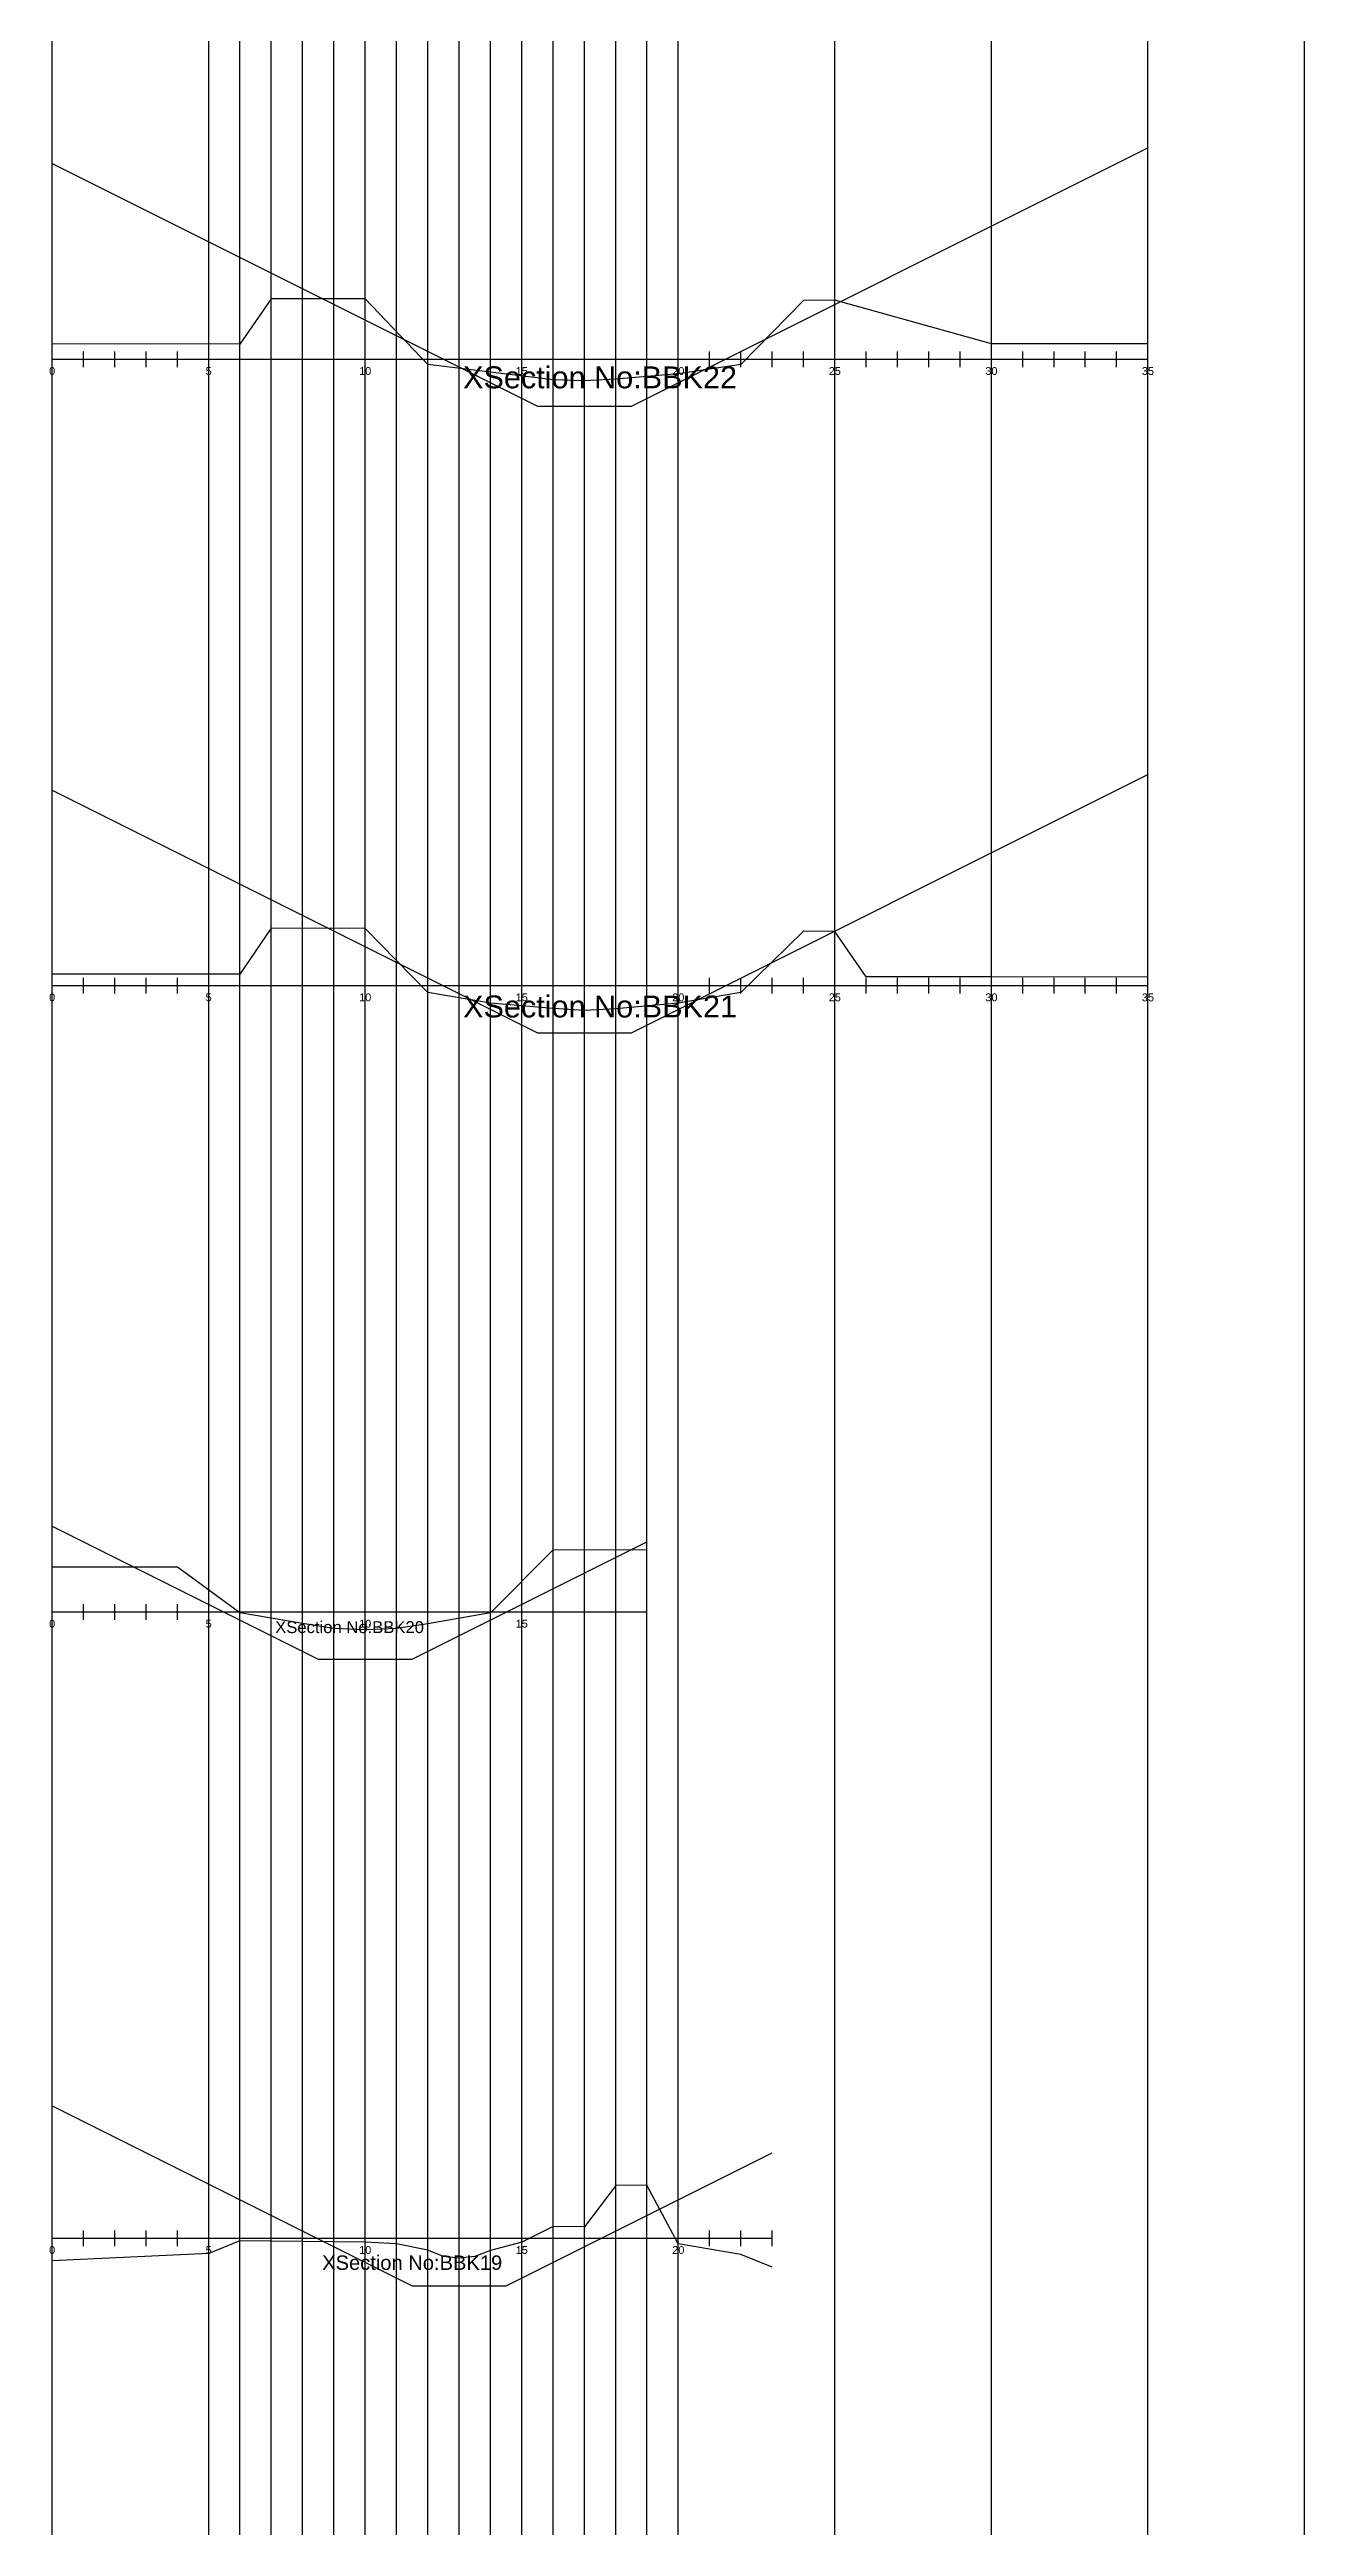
# Model space of a CAD drawing. Header units: inches. Extents: x 1000 to 1040, y -2 to 626.
# Drawn here: x 999.9 to 1040, y 390.8 to 469.9 of the extents above; entities that cross this region are included whole.
import ezdxf

# ---------------------------------------------------------------- set-up
doc = ezdxf.new("R2010")
doc.units = ezdxf.units.IN
doc.header["$MEASUREMENT"] = 0
doc.styles.get("Standard").update_dxf_attribs({"font": 'arial.ttf'})

msp = doc.modelspace()

# ---------------------------------------------------------------- linework, layer by layer
for p, q in [((1000, -1.772), (1000, 625.437)), ((1005, -1.772), (1005, 625.437)), ((1006, -1.772), (1006, 625.437)), ((1007, -1.772), (1007, 625.437)), ((1008, -1.772), (1008, 625.437)), ((1009, -1.772), (1009, 625.437)), ((1010, -1.772), (1010, 625.437)), ((1011, -1.772), (1011, 625.437)), ((1012, -1.772), (1012, 625.437)), ((1013, -1.772), (1013, 625.437)), ((1014, -1.772), (1014, 625.437)), ((1015, -1.772), (1015, 625.437)), ((1016, -1.772), (1016, 625.437)), ((1017, -1.772), (1017, 625.437)), ((1018, -1.772), (1018, 625.437)), ((1019, -1.772), (1019, 625.437)), ((1020, -1.772), (1020, 625.437)), ((1025, -1.772), (1025, 625.437)), ((1030, -1.772), (1030, 625.437)), ((1035, -1.772), (1035, 625.437)), ((1040, -1.772), (1040, 625.437))]:
    msp.add_line(p, q)
for points in [[(1000, 466.25), (1015.5, 458.5), (1017, 458.5), (1018.5, 458.5), (1035, 466.75)], [(1035, 460.489), (1030, 460.494), (1025, 461.884), (1024, 461.88), (1022, 459.833), (1020, 459.534), (1018, 459.363), (1017, 459.314), (1016, 459.345), (1014, 459.583), (1012, 459.834), (1010, 461.926), (1007, 461.934), (1006, 460.483), (1000, 460.489)], [(1000, 459.75), (1000, 460.25)], [(1000, 459.75), (1000, 460.25)], [(1000, 460), (1035, 460)], [(1000, 460), (1035, 460)], [(1001, 459.75), (1001, 460.25)], [(1001, 459.75), (1001, 460.25)], [(1002, 459.75), (1002, 460.25)], [(1002, 459.75), (1002, 460.25)], [(1003, 459.75), (1003, 460.25)], [(1003, 459.75), (1003, 460.25)], [(1004, 459.75), (1004, 460.25)], [(1004, 459.75), (1004, 460.25)], [(1005, 459.75), (1005, 460.25)], [(1005, 459.75), (1005, 460.25)], [(1006, 459.75), (1006, 460.25)], [(1006, 459.75), (1006, 460.25)], [(1007, 459.75), (1007, 460.25)], [(1007, 459.75), (1007, 460.25)], [(1008, 459.75), (1008, 460.25)], [(1008, 459.75), (1008, 460.25)], [(1009, 459.75), (1009, 460.25)], [(1009, 459.75), (1009, 460.25)], [(1010, 459.75), (1010, 460.25)], [(1010, 459.75), (1010, 460.25)], [(1011, 459.75), (1011, 460.25)], [(1011, 459.75), (1011, 460.25)], [(1012, 459.75), (1012, 460.25)], [(1012, 459.75), (1012, 460.25)], [(1013, 459.75), (1013, 460.25)], [(1013, 459.75), (1013, 460.25)], [(1014, 459.75), (1014, 460.25)], [(1014, 459.75), (1014, 460.25)], [(1015, 459.75), (1015, 460.25)], [(1015, 459.75), (1015, 460.25)], [(1016, 459.75), (1016, 460.25)], [(1016, 459.75), (1016, 460.25)], [(1017, 459.75), (1017, 460.25)], [(1017, 459.75), (1017, 460.25)], [(1018, 459.75), (1018, 460.25)], [(1018, 459.75), (1018, 460.25)], [(1019, 459.75), (1019, 460.25)], [(1019, 459.75), (1019, 460.25)], [(1020, 459.75), (1020, 460.25)], [(1020, 459.75), (1020, 460.25)], [(1021, 459.75), (1021, 460.25)], [(1021, 459.75), (1021, 460.25)], [(1022, 459.75), (1022, 460.25)], [(1022, 459.75), (1022, 460.25)], [(1023, 459.75), (1023, 460.25)], [(1023, 459.75), (1023, 460.25)], [(1024, 459.75), (1024, 460.25)], [(1024, 459.75), (1024, 460.25)], [(1025, 459.75), (1025, 460.25)], [(1025, 459.75), (1025, 460.25)], [(1026, 459.75), (1026, 460.25)], [(1026, 459.75), (1026, 460.25)], [(1027, 459.75), (1027, 460.25)], [(1027, 459.75), (1027, 460.25)], [(1028, 459.75), (1028, 460.25)], [(1028, 459.75), (1028, 460.25)], [(1029, 459.75), (1029, 460.25)], [(1029, 459.75), (1029, 460.25)], [(1030, 459.75), (1030, 460.25)], [(1030, 459.75), (1030, 460.25)], [(1031, 459.75), (1031, 460.25)], [(1031, 459.75), (1031, 460.25)], [(1032, 459.75), (1032, 460.25)], [(1032, 459.75), (1032, 460.25)], [(1033, 459.75), (1033, 460.25)], [(1033, 459.75), (1033, 460.25)], [(1034, 459.75), (1034, 460.25)], [(1034, 459.75), (1034, 460.25)], [(1035, 459.75), (1035, 460.25)], [(1035, 459.75), (1035, 460.25)], [(1000, 446.24), (1015.5, 438.49), (1017, 438.49), (1018.5, 438.49), (1035, 446.74)], [(1035, 440.274), (1030, 440.279), (1026, 440.284), (1025, 441.729), (1024, 441.734), (1022, 439.782), (1020, 439.434), (1018, 439.263), (1017, 439.209), (1016, 439.264), (1014, 439.444), (1012, 439.783), (1010, 441.826), (1007, 441.83), (1006, 440.364), (1000, 440.369)], [(1000, 439.75), (1000, 440.25)], [(1000, 439.75), (1000, 440.25)], [(1000, 440), (1035, 440)], [(1000, 440), (1035, 440)], [(1001, 439.75), (1001, 440.25)], [(1001, 439.75), (1001, 440.25)], [(1002, 439.75), (1002, 440.25)], [(1002, 439.75), (1002, 440.25)], [(1003, 439.75), (1003, 440.25)], [(1003, 439.75), (1003, 440.25)], [(1004, 439.75), (1004, 440.25)], [(1004, 439.75), (1004, 440.25)], [(1005, 439.75), (1005, 440.25)], [(1005, 439.75), (1005, 440.25)], [(1006, 439.75), (1006, 440.25)], [(1006, 439.75), (1006, 440.25)], [(1007, 439.75), (1007, 440.25)], [(1007, 439.75), (1007, 440.25)], [(1008, 439.75), (1008, 440.25)], [(1008, 439.75), (1008, 440.25)], [(1009, 439.75), (1009, 440.25)], [(1009, 439.75), (1009, 440.25)], [(1010, 439.75), (1010, 440.25)], [(1010, 439.75), (1010, 440.25)], [(1011, 439.75), (1011, 440.25)], [(1011, 439.75), (1011, 440.25)], [(1012, 439.75), (1012, 440.25)], [(1012, 439.75), (1012, 440.25)], [(1013, 439.75), (1013, 440.25)], [(1013, 439.75), (1013, 440.25)], [(1014, 439.75), (1014, 440.25)], [(1014, 439.75), (1014, 440.25)], [(1015, 439.75), (1015, 440.25)], [(1015, 439.75), (1015, 440.25)], [(1016, 439.75), (1016, 440.25)], [(1016, 439.75), (1016, 440.25)], [(1017, 439.75), (1017, 440.25)], [(1017, 439.75), (1017, 440.25)], [(1018, 439.75), (1018, 440.25)], [(1018, 439.75), (1018, 440.25)], [(1019, 439.75), (1019, 440.25)], [(1019, 439.75), (1019, 440.25)], [(1020, 439.75), (1020, 440.25)], [(1020, 439.75), (1020, 440.25)], [(1021, 439.75), (1021, 440.25)], [(1021, 439.75), (1021, 440.25)], [(1022, 439.75), (1022, 440.25)], [(1022, 439.75), (1022, 440.25)], [(1023, 439.75), (1023, 440.25)], [(1023, 439.75), (1023, 440.25)], [(1024, 439.75), (1024, 440.25)], [(1024, 439.75), (1024, 440.25)], [(1025, 439.75), (1025, 440.25)], [(1025, 439.75), (1025, 440.25)], [(1026, 439.75), (1026, 440.25)], [(1026, 439.75), (1026, 440.25)], [(1027, 439.75), (1027, 440.25)], [(1027, 439.75), (1027, 440.25)], [(1028, 439.75), (1028, 440.25)], [(1028, 439.75), (1028, 440.25)], [(1029, 439.75), (1029, 440.25)], [(1029, 439.75), (1029, 440.25)], [(1030, 439.75), (1030, 440.25)], [(1030, 439.75), (1030, 440.25)], [(1031, 439.75), (1031, 440.25)], [(1031, 439.75), (1031, 440.25)], [(1032, 439.75), (1032, 440.25)], [(1032, 439.75), (1032, 440.25)], [(1033, 439.75), (1033, 440.25)], [(1033, 439.75), (1033, 440.25)], [(1034, 439.75), (1034, 440.25)], [(1034, 439.75), (1034, 440.25)], [(1035, 439.75), (1035, 440.25)], [(1035, 439.75), (1035, 440.25)], [(1000, 422.74), (1008.5, 418.49), (1010, 418.49), (1011.5, 418.49), (1019, 422.24)], [(1019, 421.976), (1016, 421.981), (1014, 419.975), (1012, 419.618), (1011, 419.471), (1010, 419.426), (1009, 419.475), (1008, 419.626), (1006, 419.974), (1004, 421.426), (1000, 421.431)], [(1000, 419.75), (1000, 420.25)], [(1000, 419.75), (1000, 420.25)], [(1000, 420), (1019, 420)], [(1000, 420), (1019, 420)], [(1001, 419.75), (1001, 420.25)], [(1001, 419.75), (1001, 420.25)], [(1002, 419.75), (1002, 420.25)], [(1002, 419.75), (1002, 420.25)], [(1003, 419.75), (1003, 420.25)], [(1003, 419.75), (1003, 420.25)], [(1004, 419.75), (1004, 420.25)], [(1004, 419.75), (1004, 420.25)], [(1005, 419.75), (1005, 420.25)], [(1005, 419.75), (1005, 420.25)], [(1006, 419.75), (1006, 420.25)], [(1006, 419.75), (1006, 420.25)], [(1007, 419.75), (1007, 420.25)], [(1007, 419.75), (1007, 420.25)], [(1008, 419.75), (1008, 420.25)], [(1008, 419.75), (1008, 420.25)], [(1009, 419.75), (1009, 420.25)], [(1009, 419.75), (1009, 420.25)], [(1010, 419.75), (1010, 420.25)], [(1010, 419.75), (1010, 420.25)], [(1011, 419.75), (1011, 420.25)], [(1011, 419.75), (1011, 420.25)], [(1012, 419.75), (1012, 420.25)], [(1012, 419.75), (1012, 420.25)], [(1013, 419.75), (1013, 420.25)], [(1013, 419.75), (1013, 420.25)], [(1014, 419.75), (1014, 420.25)], [(1014, 419.75), (1014, 420.25)], [(1015, 419.75), (1015, 420.25)], [(1015, 419.75), (1015, 420.25)], [(1016, 419.75), (1016, 420.25)], [(1016, 419.75), (1016, 420.25)], [(1017, 419.75), (1017, 420.25)], [(1017, 419.75), (1017, 420.25)], [(1018, 419.75), (1018, 420.25)], [(1018, 419.75), (1018, 420.25)], [(1019, 419.75), (1019, 420.25)], [(1019, 419.75), (1019, 420.25)], [(1000, 404.23), (1011.5, 398.48), (1013, 398.48), (1014.5, 398.48), (1023, 402.73)], [(1023, 399.08), (1022, 399.48), (1020, 399.82), (1019, 401.695), (1018, 401.69), (1017, 400.37), (1016, 400.38), (1015, 399.88), (1014, 399.605), (1013.5, 399.42), (1013, 399.37), (1012.5, 399.422), (1012, 399.619), (1011, 399.818), (1010, 399.879), (1006, 399.919), (1005, 399.519), (1000, 399.28)], [(1000, 399.75), (1000, 400.25)], [(1000, 399.75), (1000, 400.25)], [(1001, 399.75), (1001, 400.25)], [(1001, 399.75), (1001, 400.25)], [(1002, 399.75), (1002, 400.25)], [(1002, 399.75), (1002, 400.25)], [(1003, 399.75), (1003, 400.25)], [(1003, 399.75), (1003, 400.25)], [(1004, 399.75), (1004, 400.25)], [(1004, 399.75), (1004, 400.25)], [(1005, 399.75), (1005, 400.25)], [(1005, 399.75), (1005, 400.25)], [(1006, 399.75), (1006, 400.25)], [(1006, 399.75), (1006, 400.25)], [(1007, 399.75), (1007, 400.25)], [(1007, 399.75), (1007, 400.25)], [(1008, 399.75), (1008, 400.25)], [(1008, 399.75), (1008, 400.25)], [(1009, 399.75), (1009, 400.25)], [(1009, 399.75), (1009, 400.25)], [(1010, 399.75), (1010, 400.25)], [(1010, 399.75), (1010, 400.25)], [(1011, 399.75), (1011, 400.25)], [(1011, 399.75), (1011, 400.25)], [(1012, 399.75), (1012, 400.25)], [(1012, 399.75), (1012, 400.25)], [(1013, 399.75), (1013, 400.25)], [(1013, 399.75), (1013, 400.25)], [(1014, 399.75), (1014, 400.25)], [(1014, 399.75), (1014, 400.25)], [(1015, 399.75), (1015, 400.25)], [(1015, 399.75), (1015, 400.25)], [(1016, 399.75), (1016, 400.25)], [(1016, 399.75), (1016, 400.25)], [(1017, 399.75), (1017, 400.25)], [(1017, 399.75), (1017, 400.25)], [(1018, 399.75), (1018, 400.25)], [(1018, 399.75), (1018, 400.25)], [(1019, 399.75), (1019, 400.25)], [(1019, 399.75), (1019, 400.25)], [(1020, 399.75), (1020, 400.25)], [(1020, 399.75), (1020, 400.25)], [(1021, 399.75), (1021, 400.25)], [(1021, 399.75), (1021, 400.25)], [(1022, 399.75), (1022, 400.25)], [(1022, 399.75), (1022, 400.25)], [(1023, 399.75), (1023, 400.25)], [(1023, 399.75), (1023, 400.25)], [(1000, 400), (1023, 400)], [(1000, 400), (1023, 400)]]:
    msp.add_lwpolyline(points)

# ---------------------------------------------------------------- texts
for s, insert, char_height, attachment_point in [('0', (1000, 459.75), 0.25, 2), ('0', (1000, 459.75), 0.25, 2), ('5', (1005, 459.75), 0.25, 2), ('5', (1005, 459.75), 0.25, 2), ('10', (1010, 459.75), 0.25, 2), ('10', (1010, 459.75), 0.25, 2), ('XSection No:BBK22', (1017.5, 459.417), 0.7, 5), ('15', (1015, 459.75), 0.25, 2), ('15', (1015, 459.75), 0.25, 2), ('20', (1020, 459.75), 0.25, 2), ('20', (1020, 459.75), 0.25, 2), ('25', (1025, 459.75), 0.25, 2), ('25', (1025, 459.75), 0.25, 2), ('30', (1030, 459.75), 0.25, 2), ('30', (1030, 459.75), 0.25, 2), ('35', (1035, 459.75), 0.25, 2), ('35', (1035, 459.75), 0.25, 2), ('0', (1000, 439.75), 0.25, 2), ('0', (1000, 439.75), 0.25, 2), ('10', (1010, 439.75), 0.25, 2), ('10', (1010, 439.75), 0.25, 2), ('20', (1020, 439.75), 0.25, 2), ('20', (1020, 439.75), 0.25, 2), ('25', (1025, 439.75), 0.25, 2), ('25', (1025, 439.75), 0.25, 2), ('30', (1030, 439.75), 0.25, 2), ('30', (1030, 439.75), 0.25, 2), ('35', (1035, 439.75), 0.25, 2), ('35', (1035, 439.75), 0.25, 2), ('5', (1005, 439.75), 0.25, 2), ('5', (1005, 439.75), 0.25, 2), ('XSection No:BBK21', (1017.5, 439.328), 0.7, 5), ('15', (1015, 439.75), 0.25, 2), ('15', (1015, 439.75), 0.25, 2), ('0', (1000, 419.75), 0.25, 2), ('0', (1000, 419.75), 0.25, 2), ('5', (1005, 419.75), 0.25, 2), ('5', (1005, 419.75), 0.25, 2), ('XSection No:BBK20', (1009.5, 419.512), 0.38, 5), ('10', (1010, 419.75), 0.25, 2), ('10', (1010, 419.75), 0.25, 2), ('15', (1015, 419.75), 0.25, 2), ('15', (1015, 419.75), 0.25, 2), ('0', (1000, 399.75), 0.25, 2), ('0', (1000, 399.75), 0.25, 2), ('5', (1005, 399.75), 0.25, 2), ('5', (1005, 399.75), 0.25, 2), ('XSection No:BBK19', (1011.5, 399.218), 0.46, 5), ('10', (1010, 399.75), 0.25, 2), ('10', (1010, 399.75), 0.25, 2), ('15', (1015, 399.75), 0.25, 2), ('15', (1015, 399.75), 0.25, 2), ('20', (1020, 399.75), 0.25, 2), ('20', (1020, 399.75), 0.25, 2)]:
    msp.add_mtext(s, dxfattribs=dict(insert=insert, char_height=char_height, attachment_point=attachment_point))

doc.saveas('drawing.dxf')
